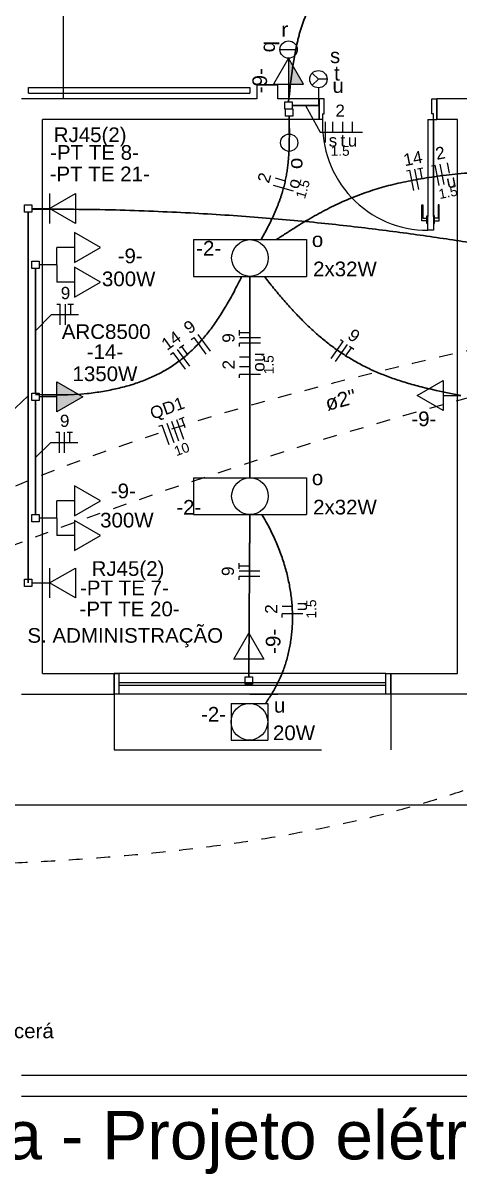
# Model space of a CAD drawing. Header units: millimetres. Extents: x 234.6 to 276.6, y 175.2 to 204.9.
# Drawn here: x 240.55 to 243.7, y 188.55 to 196.86 of the extents above; entities that cross this region are included whole.
import ezdxf

# ---------------------------------------------------------------- set-up
doc = ezdxf.new("R2010")
doc.units = ezdxf.units.MM
doc.header["$LTSCALE"] = 3
doc.header["$MEASUREMENT"] = 0
doc.linetypes.add('Dashed', pattern=[0.75, 0.5, -0.25])
doc.layers.get('0').update_dxf_attribs({"color": 2})
for name, color, linetype, lineweight in [('CE-Condutos', 3, 'Continuous', 30), ('CE-Textos fios', 2, 'Continuous', 20), ('CROQUI', 1, 'Continuous', 13), ('EL-Condutos', 3, 'Continuous', 30), ('EL-Fios', 2, 'Continuous', 20), ('EL-Textos condutos', 2, 'Continuous', 20), ('EL-Textos fios', 2, 'Continuous', 20), ('EL-Textos pontos', 2, 'Continuous', 20), ('FO-Títulos', 2, 'Continuous', 20), ('P-SIMBOL', 170, 'Continuous', 20), ('TEXTO', 3, 'Continuous', 30)]:
    doc.layers.add(name, color=color, linetype=linetype, lineweight=lineweight)
doc.styles.add('Arial', font='arial.ttf')

msp = doc.modelspace()

# ---------------------------------------------------------------- hatches: boundary and pattern name
at = {"layer": 'P-SIMBOL', "linetype": 'Continuous'}
for points in [[(242.4643, 196.4142), (242.4643, 196.6017), (242.5726, 196.4142)], [(240.7902, 194.0493), (240.9777, 194.1576), (240.7902, 194.2658)]]:
    msp.add_hatch(color=256, dxfattribs=at).paths.add_polyline_path(points)

# ---------------------------------------------------------------- linework, layer by layer
at = {"color": 3, "linetype": 'Dashed', "ltscale": 0.05}
msp.add_arc((253.192, 159.4538), 35.9553, 100.08801, 115.79053, dxfattribs=at)
for points in [[(237.5485, 191.8276), (240.0605, 193.3224), (244.4985, 194.6626), (247.0824, 195.2621)], [(238.078, 190.7824), (238.5554, 190.7721), (239.0218, 190.767), (239.4772, 190.7674), (239.9215, 190.774), (240.3543, 190.7874), (240.7757, 190.8082), (241.1854, 190.837), (241.5832, 190.8743), (241.9691, 190.9208), (242.3429, 190.977), (242.7044, 191.0435), (243.0535, 191.1209), (243.39, 191.2098), (243.7137, 191.3107), (244.0245, 191.4243), (244.3223, 191.5512), (244.6069, 191.6919), (244.8781, 191.8471), (245.1359, 192.0172), (245.3799, 192.203), (245.6101, 192.4049), (245.8264, 192.6237), (246.0285, 192.8598), (246.2163, 193.1138), (246.3897, 193.3864), (246.5485, 193.678), (246.6926, 193.9894), (246.8217, 194.3211), (246.9358, 194.6737), (247.0347, 195.0478)]]:
    msp.add_spline(points, degree=3, dxfattribs=at)
at = {"layer": 'CE-Condutos', "color": 5, "linetype": 'Continuous'}
msp.add_spline([(240.582, 195.4887), (240.582, 195.3606), (240.582, 195.2406), (240.582, 195.1282), (240.582, 195.0228), (240.582, 194.9239), (240.582, 194.8307), (240.582, 194.7428), (240.582, 194.6596), (240.582, 194.5804), (240.582, 194.5047), (240.582, 194.4318), (240.582, 194.3613), (240.582, 194.2925), (240.582, 194.2247), (240.582, 194.1576), (240.582, 194.0903), (240.582, 194.0224), (240.582, 193.9533), (240.582, 193.8823), (240.582, 193.809), (240.582, 193.7326), (240.582, 193.6527), (240.582, 193.5685), (240.582, 193.4796), (240.582, 193.3853), (240.582, 193.2851), (240.582, 193.1784), (240.582, 193.0645), (240.582, 192.9429), (240.582, 192.8131)], degree=3, dxfattribs=at)
at = {"layer": 'CE-Condutos', "color": 170, "linetype": 'Continuous'}
msp.add_spline([(240.6085, 195.5122), (241.2141, 195.5058), (241.4892, 195.4963), (241.7523, 195.4841), (242.0042, 195.4692), (242.2455, 195.452), (242.477, 195.4326), (242.6993, 195.4112), (242.9131, 195.3881), (243.1192, 195.3634), (243.3183, 195.3374), (243.511, 195.3102), (243.698, 195.2822), (243.8801, 195.2534), (244.058, 195.2241), (244.2323, 195.1945), (244.4038, 195.1649), (244.5731, 195.1354), (244.7409, 195.1062), (244.908, 195.0775), (245.0751, 195.0497), (245.2428, 195.0227), (245.4119, 194.997), (245.583, 194.9727), (245.7569, 194.9499), (245.9342, 194.9289), (246.1157, 194.91), (246.302, 194.8933), (246.4939, 194.879), (246.6921, 194.8674), (246.8972, 194.8586)], degree=3, dxfattribs=at)
at = {"layer": 'CE-Textos fios'}
msp.add_line((240.582, 194.1643), (240.4003, 193.9905), dxfattribs=at)
at = {"layer": 'CROQUI'}
for p, q in [((240.8357, 198.4592), (240.8357, 196.3092)), ((240.5857, 196.3492), (240.5857, 196.3892)), ((240.5857, 196.3892), (242.1857, 196.3892)), ((240.5857, 196.3492), (242.1857, 196.3492)), ((242.1857, 196.3892), (242.1857, 196.3492)), ((242.2357, 196.4092), (242.3857, 196.4092)), ((242.3857, 196.4092), (242.2357, 196.4092)), ((242.2357, 196.4092), (242.3857, 196.4092)), ((242.2357, 196.4092), (242.3857, 196.4092)), ((242.3857, 196.4092), (242.2357, 196.4092)), ((242.3857, 196.4092), (242.2357, 196.4092)), ((242.2357, 196.4092), (242.2357, 196.3092)), ((242.3857, 196.3092), (242.3857, 196.4092)), ((242.2357, 196.3092), (240.5357, 196.3092)), ((242.6857, 196.3092), (242.3857, 196.3092)), ((242.6857, 196.1592), (242.6857, 196.3092)), ((242.6857, 196.3092), (242.6857, 196.1592)), ((242.6857, 196.1592), (242.6857, 196.3092)), ((242.6857, 196.1592), (242.6857, 196.3092)), ((242.6857, 196.3092), (242.6857, 196.1592)), ((242.6857, 196.1592), (242.6857, 196.3092)), ((242.7207, 196.3092), (242.6857, 196.3092)), ((242.7207, 196.1992), (242.7207, 196.3092)), ((243.5007, 196.1992), (243.5007, 196.3092)), ((243.5007, 196.3092), (243.5357, 196.3092)), ((243.5357, 196.1592), (243.5357, 196.3092)), ((243.8357, 196.3092), (243.5357, 196.3092)), ((243.5357, 196.1592), (243.5357, 196.3092)), ((243.5357, 196.1592), (243.5357, 196.3092)), ((243.5357, 196.1592), (243.5357, 196.3092)), ((243.5357, 196.1592), (243.5357, 196.3092)), ((243.5357, 196.3092), (243.5357, 196.1592)), ((243.5357, 196.1592), (243.5357, 196.3092)), ((242.7107, 196.1992), (242.7207, 196.1992)), ((242.7107, 196.1992), (242.7107, 196.1592)), ((243.5107, 196.1992), (243.5007, 196.1992)), ((243.5107, 196.1592), (243.5107, 196.1992)), ((240.6857, 192.1592), (240.6857, 196.1592)), ((242.6857, 196.1592), (240.6857, 196.1592)), ((242.7107, 196.1592), (242.6857, 196.1592)), ((243.4707, 196.1592), (243.4707, 195.4592)), ((243.4707, 196.1592), (243.5357, 196.1592)), ((243.5107, 196.1592), (243.5107, 195.3592)), ((243.5107, 195.4592), (243.5107, 196.1592)), ((243.5107, 196.1592), (243.5107, 195.3592)), ((243.6857, 196.1592), (243.5357, 196.1592)), ((243.6857, 196.1592), (243.5357, 196.1592)), ((243.6857, 196.1592), (243.5357, 196.1592)), ((243.6857, 192.1592), (243.6857, 196.1592)), ((243.4277, 195.4267), (243.4277, 195.5422)), ((243.4277, 195.5422), (243.4352, 195.5422)), ((243.4352, 195.5422), (243.4352, 195.4472)), ((243.5532, 195.5422), (243.5457, 195.5422)), ((243.5457, 195.5422), (243.5457, 195.4472)), ((243.5532, 195.4267), (243.5532, 195.5422)), ((243.4352, 195.4472), (243.4627, 195.4472)), ((243.4627, 195.4092), (243.4627, 195.4647)), ((243.4627, 195.4647), (243.4702, 195.4647)), ((243.4707, 195.3592), (243.4707, 195.4592)), ((243.5182, 195.4647), (243.5107, 195.4647)), ((243.5182, 195.4092), (243.5182, 195.4647)), ((243.5457, 195.4472), (243.5182, 195.4472)), ((243.4627, 195.4267), (243.4277, 195.4267)), ((243.4702, 195.4092), (243.4627, 195.4092)), ((243.5107, 195.3592), (243.4707, 195.3592)), ((243.5107, 195.4092), (243.5182, 195.4092)), ((243.5182, 195.4267), (243.5532, 195.4267)), ((240.6857, 192.1592), (241.2032, 192.1592)), ((241.2032, 192.1592), (241.2032, 192.0092)), ((241.2032, 192.0092), (241.2032, 192.1592)), ((241.2032, 192.1592), (241.2382, 192.1592)), ((243.1682, 192.1592), (241.2032, 192.1592)), ((241.2032, 192.0092), (241.2032, 192.1592)), ((241.2382, 192.1592), (241.2382, 192.0092)), ((243.1682, 192.0092), (243.1682, 192.1592)), ((243.1682, 192.1592), (243.2032, 192.1592)), ((243.2032, 192.0092), (243.2032, 192.1592)), ((243.2032, 192.1592), (243.2032, 192.0092)), ((243.2032, 192.1592), (243.2032, 192.0092)), ((243.2032, 192.0092), (243.2032, 192.1592)), ((243.2032, 192.1592), (243.6857, 192.1592)), ((241.2382, 192.0942), (243.1682, 192.0942)), ((241.2382, 192.0742), (243.1682, 192.0742)), ((240.5357, 192.0092), (241.2032, 192.0092)), ((241.2382, 192.0092), (241.2032, 192.0092)), ((243.1682, 192.0092), (241.2032, 192.0092)), ((242.3857, 192.0092), (241.9857, 192.0092)), ((242.1857, 192.0092), (242.3857, 192.0092)), ((243.2032, 192.0092), (243.1682, 192.0092)), ((243.8357, 192.0092), (243.2032, 192.0092)), ((243.8357, 191.2092), (239.7357, 191.2092)), ((240.5357, 189.2592), (246.9857, 189.2592)), ((240.5357, 189.1092), (266.5357, 189.1092))]:
    msp.add_line(p, q, dxfattribs=at)
at = {"layer": 'CROQUI', "linetype": 'Dashed'}
for p, q in [((241.2032, 192.0092), (241.2032, 191.6092)), ((243.2032, 192.0092), (243.2032, 191.6092)), ((241.2032, 191.6092), (243.2032, 191.6092))]:
    msp.add_line(p, q, dxfattribs=at)
at = {"layer": 'CROQUI'}
msp.add_arc((243.4707, 196.1202), 0.761, 177.062, 270, dxfattribs=at)
at = {"layer": 'EL-Condutos', "color": 3, "linetype": 'Continuous'}
for points, knots in [([(243.2242, 197.4987), (243.2078, 197.4902), (243.1759, 197.4731), (243.1302, 197.4458), (243.0866, 197.4193), (243.0451, 197.3929), (243.0057, 197.3668), (242.9683, 197.3409), (242.9329, 197.3152), (242.8994, 197.2896), (242.8677, 197.2641), (242.8378, 197.2387), (242.8096, 197.2134), (242.7831, 197.188), (242.7582, 197.1625), (242.7348, 197.137), (242.7129, 197.1114), (242.6924, 197.0856), (242.6733, 197.0596), (242.6555, 197.0334), (242.6389, 197.007), (242.6235, 196.9802), (242.6092, 196.9531), (242.596, 196.9256), (242.5838, 196.8978), (242.5726, 196.8695), (242.5622, 196.8407), (242.5526, 196.8114), (242.5439, 196.7815), (242.5358, 196.7511), (242.4969, 196.5881), (242.48, 196.4316), (242.4643, 196.2857)], [0.156118, 0.156118, 0.156118, 0.156118, 0.211593, 0.264702, 0.315762, 0.364858, 0.412075, 0.457504, 0.501234, 0.543358, 0.583973, 0.623175, 0.661063, 0.697741, 0.733311, 0.76788, 0.801555, 0.834445, 0.866657, 0.898302, 0.929487, 0.960319, 0.990901, 1.021336, 1.051722, 1.082153, 1.112718, 1.143502, 1.174586, 1.206046, 1.237953, 1.677115, 1.677115, 1.677115, 1.677115]), ([(242.2659, 195.2917), (242.2709, 195.3006), (242.2808, 195.3182), (242.295, 195.3441), (242.3085, 195.3695), (242.3212, 195.3942), (242.3333, 195.4185), (242.3447, 195.4422), (242.3555, 195.4655), (242.3656, 195.4884), (242.3751, 195.5108), (242.3841, 195.5328), (242.3924, 195.5545), (242.4002, 195.5758), (242.4075, 195.5968), (242.4143, 195.6175), (242.4205, 195.6379), (242.4263, 195.6581), (242.4316, 195.6781), (242.4365, 195.6979), (242.4409, 195.7175), (242.445, 195.737), (242.4486, 195.7563), (242.4519, 195.7756), (242.4549, 195.7948), (242.4575, 195.8139), (242.4598, 195.8331), (242.4618, 195.8522), (242.4635, 195.8714), (242.465, 195.8906), (242.4716, 195.9942), (242.4702, 196.0917), (242.4689, 196.1827)], [0.1404235, 0.1404235, 0.1404235, 0.1404235, 0.1711574, 0.2006598, 0.2293183, 0.2571685, 0.2842462, 0.3105873, 0.3362282, 0.3612052, 0.385555, 0.4093142, 0.4325197, 0.4552084, 0.4774172, 0.4991831, 0.5205427, 0.5415328, 0.5621899, 0.58255, 0.6026491, 0.6225225, 0.6422051, 0.6617314, 0.6811352, 0.7004497, 0.7197075, 0.7389403, 0.7581793, 0.7774551, 0.7967974, 1.0696651, 1.0696651, 1.0696651, 1.0696651]), ([(242.3769, 195.2917), (242.3994, 195.3066), (242.4438, 195.3356), (242.5096, 195.3777), (242.5737, 195.4171), (242.6366, 195.454), (242.6987, 195.4884), (242.7601, 195.5204), (242.8214, 195.5502), (242.8828, 195.5778), (242.9447, 195.6033), (243.0075, 195.6268), (243.0714, 195.6484), (243.137, 195.6682), (243.2044, 195.6863), (243.2741, 195.7028), (243.3464, 195.7177), (243.4216, 195.7313), (243.5001, 195.7435), (243.5823, 195.7544), (243.6685, 195.7643), (243.7591, 195.773), (243.8544, 195.7809), (243.9547, 195.7878), (244.0604, 195.7941), (244.1719, 195.7996), (244.2896, 195.8046), (244.4137, 195.8091), (244.5446, 195.8132), (244.6827, 195.8169), (244.9669, 195.8246), (245.2051, 195.8243), (245.3949, 195.8241)], [0.218482, 0.218482, 0.218482, 0.218482, 0.299603, 0.377537, 0.452704, 0.52548, 0.596253, 0.665418, 0.73338, 0.800555, 0.867365, 0.934239, 1.001608, 1.069906, 1.139566, 1.211016, 1.284681, 1.360979, 1.440318, 1.523102, 1.609727, 1.700579, 1.796041, 1.896489, 2.002293, 2.11382, 2.231434, 2.355496, 2.486364, 2.624394, 2.769942, 3.339124, 3.339124, 3.339124, 3.339124]), ([(242.1854, 195.0267), (242.1856, 195.0043), (242.1858, 194.9609), (242.1857, 194.8977), (242.1857, 194.8382), (242.1857, 194.7819), (242.1857, 194.7286), (242.1857, 194.678), (242.1857, 194.6298), (242.1857, 194.5838), (242.1857, 194.5397), (242.1857, 194.4972), (242.1857, 194.4561), (242.1857, 194.416), (242.1857, 194.3768), (242.1857, 194.3381), (242.1857, 194.2996), (242.1857, 194.2612), (242.1857, 194.2225), (242.1857, 194.1832), (242.1857, 194.1432), (242.1857, 194.102), (242.1857, 194.0596), (242.1857, 194.0154), (242.1857, 193.9694), (242.1857, 193.9213), (242.1857, 193.8707), (242.1857, 193.8174), (242.1857, 193.7611), (242.1857, 193.7016), (242.1857, 193.6384), (242.1856, 193.595), (242.1856, 193.5725)], [0.143841, 0.143841, 0.143841, 0.143841, 0.211107, 0.274053, 0.333485, 0.389672, 0.442886, 0.493396, 0.541473, 0.587388, 0.63141, 0.67381, 0.714858, 0.754826, 0.793982, 0.832597, 0.870942, 0.909287, 0.947902, 0.987058, 1.027025, 1.068074, 1.110474, 1.154496, 1.200411, 1.248488, 1.298998, 1.352212, 1.408399, 1.467831, 1.530777, 1.598042, 1.598042, 1.598042, 1.598042]), ([(242.2904, 195.0267), (242.3008, 195.0123), (242.3222, 194.9836), (242.3562, 194.9424), (242.3899, 194.9016), (242.4234, 194.8622), (242.4567, 194.824), (242.49, 194.787), (242.5232, 194.7513), (242.5566, 194.7166), (242.5901, 194.6832), (242.6239, 194.6509), (242.658, 194.6197), (242.6926, 194.5896), (242.7276, 194.5606), (242.7632, 194.5326), (242.7996, 194.5057), (242.8366, 194.4799), (242.8745, 194.455), (242.9133, 194.4311), (242.9531, 194.4082), (242.994, 194.3862), (243.0361, 194.3652), (243.0794, 194.3451), (243.124, 194.3259), (243.17, 194.3075), (243.2176, 194.29), (243.2667, 194.2733), (243.3174, 194.2574), (243.3699, 194.2424), (243.4998, 194.2082), (243.6137, 194.1853), (243.7092, 194.1661)], [0.172283, 0.172283, 0.172283, 0.172283, 0.225711, 0.27973, 0.332558, 0.384268, 0.434937, 0.484645, 0.533473, 0.581506, 0.628833, 0.675545, 0.721737, 0.76751, 0.812965, 0.858209, 0.903351, 0.948504, 0.993783, 1.039306, 1.085191, 1.131561, 1.178535, 1.226236, 1.274786, 1.324305, 1.374914, 1.42673, 1.47987, 1.534451, 1.590584, 1.882687, 1.882687, 1.882687, 1.882687]), ([(242.1847, 193.3075), (242.1847, 193.294), (242.1845, 193.2675), (242.1843, 193.2286), (242.184, 193.1914), (242.1838, 193.1559), (242.1835, 193.1219), (242.1833, 193.0893), (242.1831, 193.0581), (242.1829, 193.028), (242.1827, 192.9991), (242.1825, 192.9712), (242.1823, 192.9441), (242.1821, 192.9178), (242.182, 192.8921), (242.1818, 192.8669), (242.1816, 192.8422), (242.1815, 192.8178), (242.1813, 192.7936), (242.1811, 192.7695), (242.181, 192.7454), (242.1808, 192.7211), (242.1806, 192.6966), (242.1805, 192.6717), (242.1803, 192.6464), (242.1801, 192.6204), (242.1799, 192.5938), (242.1798, 192.5664), (242.1796, 192.538), (242.1794, 192.5086), (242.1785, 192.3744), (242.1775, 192.25), (242.1766, 192.1358)], [0.123138, 0.123138, 0.123138, 0.123138, 0.16377, 0.202687, 0.239837, 0.275332, 0.309284, 0.341805, 0.373006, 0.403, 0.431898, 0.459812, 0.486855, 0.513139, 0.538774, 0.563873, 0.588549, 0.612912, 0.637076, 0.661151, 0.68525, 0.709484, 0.733966, 0.758808, 0.784121, 0.810017, 0.836609, 0.864008, 0.892326, 0.921675, 0.952167, 1.294946, 1.294946, 1.294946, 1.294946]), ([(242.2977, 191.9442), (242.3062, 191.9562), (242.3231, 191.98), (242.3464, 192.0171), (242.3682, 192.0551), (242.3882, 192.094), (242.4065, 192.1339), (242.4231, 192.1746), (242.438, 192.2161), (242.4511, 192.2584), (242.4625, 192.3014), (242.4721, 192.3452), (242.4799, 192.3896), (242.4859, 192.4346), (242.4901, 192.4802), (242.4925, 192.5264), (242.4931, 192.573), (242.4918, 192.6202), (242.4886, 192.6677), (242.4836, 192.7157), (242.4767, 192.764), (242.4679, 192.8126), (242.4571, 192.8615), (242.4445, 192.9106), (242.4299, 192.96), (242.4134, 193.0095), (242.3949, 193.0591), (242.3744, 193.1088), (242.352, 193.1585), (242.3274, 193.2082), (242.3011, 193.2585), (242.2812, 193.2911), (242.2707, 193.3075)], [0, 0, 0, 0, 0.043874, 0.087667, 0.131427, 0.175199, 0.219028, 0.262959, 0.307033, 0.351293, 0.395779, 0.440531, 0.485588, 0.530986, 0.576763, 0.622956, 0.669597, 0.716723, 0.764366, 0.81256, 0.861336, 0.910727, 0.960764, 1.011477, 1.062898, 1.115057, 1.167984, 1.221708, 1.276261, 1.331671, 1.387969, 1.446421, 1.446421, 1.446421, 1.446421])]:
    msp.add_open_spline(points, degree=3, knots=knots, dxfattribs=at)
for points in [[(242.4908, 196.2592), (242.4971, 196.2592), (242.5035, 196.2592), (242.5098, 196.2592), (242.5161, 196.2592), (242.5224, 196.2592), (242.5287, 196.2592), (242.535, 196.2592), (242.5413, 196.2592), (242.5477, 196.2592), (242.554, 196.2592), (242.5603, 196.2592), (242.5666, 196.2592), (242.573, 196.2592), (242.5793, 196.2592), (242.5856, 196.2592), (242.5919, 196.2592), (242.5983, 196.2592), (242.6046, 196.2592), (242.6109, 196.2592), (242.6172, 196.2592), (242.6235, 196.2592), (242.6299, 196.2592), (242.6362, 196.2592), (242.6425, 196.2592), (242.6488, 196.2592), (242.6551, 196.2592), (242.6614, 196.2592), (242.6677, 196.2592), (242.674, 196.2592), (242.6803, 196.2592)], [(240.6357, 195.0833), (240.6357, 195.0405), (240.6357, 195.0004), (240.6357, 194.9628), (240.6357, 194.9274), (240.6357, 194.8941), (240.6357, 194.8627), (240.6357, 194.833), (240.6357, 194.8047), (240.6357, 194.7779), (240.6357, 194.7521), (240.6357, 194.7273), (240.6357, 194.7032), (240.6357, 194.6797), (240.6357, 194.6566), (240.6357, 194.6336), (240.6357, 194.6107), (240.6357, 194.5876), (240.6357, 194.5641), (240.6357, 194.54), (240.6357, 194.5152), (240.6357, 194.4894), (240.6357, 194.4625), (240.6357, 194.4343), (240.6357, 194.4046), (240.6357, 194.3732), (240.6357, 194.3399), (240.6357, 194.3045), (240.6357, 194.2669), (240.6357, 194.2268), (240.6357, 194.1841)], [(240.6357, 194.1737), (241.009, 194.1801), (241.0666, 194.1876), (241.1222, 194.1962), (241.176, 194.2061), (241.228, 194.2172), (241.2782, 194.2296), (241.3268, 194.2433), (241.3737, 194.2585), (241.4191, 194.275), (241.463, 194.293), (241.5054, 194.3125), (241.5465, 194.3336), (241.5863, 194.3563), (241.6248, 194.3805), (241.6622, 194.4065), (241.6985, 194.4342), (241.7337, 194.4636), (241.7679, 194.4949), (241.8012, 194.528), (241.8337, 194.563), (241.8654, 194.5999), (241.8963, 194.6388), (241.9266, 194.6797), (241.9563, 194.7227), (241.9854, 194.7677), (242.0141, 194.8149), (242.0423, 194.8643), (242.0703, 194.9159), (242.0979, 194.9698), (242.1253, 195.026)], [(240.6357, 194.1304), (240.6357, 194.0915), (240.6357, 194.0549), (240.6357, 194.0206), (240.6357, 193.9883), (240.6357, 193.9579), (240.6357, 193.9292), (240.6357, 193.902), (240.6357, 193.8762), (240.6357, 193.8516), (240.6357, 193.8281), (240.6357, 193.8054), (240.6357, 193.7833), (240.6357, 193.7618), (240.6357, 193.7406), (240.6357, 193.7196), (240.6357, 193.6986), (240.6357, 193.6775), (240.6357, 193.656), (240.6357, 193.6339), (240.6357, 193.6112), (240.6357, 193.5877), (240.6357, 193.5631), (240.6357, 193.5373), (240.6357, 193.5101), (240.6357, 193.4814), (240.6357, 193.451), (240.6357, 193.4187), (240.6357, 193.3844), (240.6357, 193.3478), (240.6357, 193.3089)]]:
    msp.add_spline(points, degree=3, dxfattribs=at)
at = {"layer": 'EL-Fios'}
for p, q in [((242.7314, 195.9931), (242.7314, 196.1431)), ((242.7854, 196.0681), (242.7854, 196.1431)), ((242.856, 196.0681), (242.856, 196.1431)), ((242.9266, 196.0681), (242.9266, 196.1431)), ((243.3164, 195.7879), (243.3409, 195.7928)), ((243.3699, 195.6456), (243.3409, 195.7928)), ((243.4067, 195.6528), (243.3777, 195.8)), ((243.3949, 195.8034), (243.4341, 195.8111)), ((243.429, 195.7337), (243.4145, 195.8073)), ((243.4982, 195.8237), (243.5227, 195.8286)), ((243.5517, 195.6814), (243.5227, 195.8286)), ((243.5885, 195.6887), (243.5595, 195.8358)), ((243.627, 195.7727), (243.6125, 195.8463)), ((242.4425, 195.7134), (242.3704, 195.7343)), ((242.4994, 195.6406), (242.3554, 195.6824)), ((240.7902, 194.8257), (240.8152, 194.8257)), ((240.8152, 194.6757), (240.8152, 194.8257)), ((240.8527, 194.6757), (240.8527, 194.8257)), ((240.8702, 194.8257), (240.9102, 194.8257)), ((240.8902, 194.7507), (240.8902, 194.8257)), ((241.9002, 194.4866), (241.8121, 194.608)), ((242.1107, 194.5993), (242.1107, 194.6393)), ((242.1857, 194.6193), (242.1107, 194.6193)), ((241.6763, 194.5094), (241.7087, 194.5329)), ((241.7366, 194.4605), (241.6925, 194.5212)), ((241.7616, 194.5713), (241.7818, 194.586)), ((241.8699, 194.4646), (241.7818, 194.586)), ((242.2607, 194.5818), (242.1107, 194.5818)), ((242.2607, 194.5443), (242.1107, 194.5443)), ((242.1107, 194.5193), (242.1107, 194.5443)), ((242.7719, 194.4335), (242.8594, 194.5554)), ((242.8024, 194.4116), (242.8899, 194.5335)), ((242.8391, 194.5699), (242.8594, 194.5554)), ((242.9041, 194.5233), (242.9366, 194.5)), ((241.6116, 194.4624), (241.6318, 194.4771)), ((241.7199, 194.3557), (241.6318, 194.4771)), ((241.7503, 194.3777), (241.6622, 194.4991)), ((242.1857, 194.443), (242.1107, 194.443)), ((242.8766, 194.4507), (242.9203, 194.5116)), ((242.1857, 194.3724), (242.1107, 194.3724)), ((242.2607, 194.3184), (242.1107, 194.3184)), ((242.1107, 194.2934), (242.1107, 194.3184)), ((241.5275, 193.9443), (241.5511, 193.9527)), ((241.6015, 193.8114), (241.5511, 193.9527)), ((241.6368, 193.824), (241.5864, 193.9653)), ((241.6721, 193.8366), (241.6218, 193.9779)), ((241.7075, 193.8492), (241.6571, 193.9905)), ((241.6736, 193.9964), (241.7112, 194.0098)), ((241.7176, 193.9324), (241.6924, 194.0031)), ((240.784, 193.9029), (240.809, 193.9029)), ((240.809, 193.7529), (240.809, 193.9029)), ((240.8465, 193.7529), (240.8465, 193.9029)), ((240.864, 193.9029), (240.904, 193.9029)), ((240.884, 193.8279), (240.884, 193.9029)), ((242.1066, 192.9153), (242.1066, 192.9553)), ((242.1816, 192.9353), (242.1066, 192.9353)), ((242.2566, 192.8978), (242.1066, 192.8978)), ((242.2566, 192.8603), (242.1066, 192.8603)), ((242.1066, 192.8353), (242.1066, 192.8603)), ((242.4928, 192.6438), (242.4178, 192.6438)), ((242.5678, 192.5897), (242.4178, 192.5897)), ((242.4178, 192.5647), (242.4178, 192.5897))]:
    msp.add_line(p, q, dxfattribs=at)
at = {"layer": 'EL-Textos fios'}
for p, q in [((242.5867, 196.2592), (242.6939, 196.0681)), ((242.6939, 196.0681), (242.9982, 196.0681)), ((240.6357, 194.6336), (240.7527, 194.7507)), ((240.7527, 194.7507), (240.9477, 194.7507)), ((240.6357, 193.7196), (240.7465, 193.8279)), ((240.7465, 193.8279), (240.9415, 193.8279))]:
    msp.add_line(p, q, dxfattribs=at)
at = {"layer": 'P-SIMBOL'}
for p, q in [((242.4643, 196.6017), (242.3561, 196.4142)), ((242.4018, 196.6642), (242.5268, 196.6642)), ((242.4643, 196.6017), (242.4643, 196.4142)), ((242.5726, 196.4142), (242.4643, 196.6017)), ((242.6803, 196.4502), (242.6361, 196.4942)), ((242.6803, 196.4502), (242.6361, 196.4057)), ((242.7428, 196.4502), (242.6803, 196.4502)), ((242.3561, 196.4142), (242.5726, 196.4142)), ((242.4643, 196.4142), (242.4643, 196.2857)), ((242.6803, 196.3877), (242.6803, 196.2592)), ((242.4378, 196.2857), (242.4908, 196.2857)), ((242.4378, 196.2327), (242.4378, 196.2857)), ((242.4908, 196.2857), (242.4908, 196.2327)), ((242.4908, 196.2327), (242.4378, 196.2327)), ((242.4423, 196.2357), (242.4954, 196.2357)), ((242.4423, 196.1827), (242.4423, 196.2357)), ((242.4954, 196.1827), (242.4423, 196.1827)), ((242.4689, 196.0542), (242.4689, 196.1827)), ((242.4954, 196.2357), (242.4954, 196.1827)), ((240.737, 195.5156), (240.9245, 195.6236)), ((240.737, 195.6236), (240.737, 195.4076)), ((240.9245, 195.6236), (240.9245, 195.4076)), ((240.5555, 195.4891), (240.5555, 195.5421)), ((240.5555, 195.5421), (240.6085, 195.5421)), ((240.6085, 195.5421), (240.6085, 195.4891)), ((240.6085, 195.4891), (240.5555, 195.4891)), ((240.6085, 195.5156), (240.737, 195.5156)), ((240.9245, 195.4076), (240.737, 195.5156)), ((241.1062, 195.2347), (240.9187, 195.343)), ((240.9187, 195.343), (240.9187, 195.1265)), ((241.7777, 195.2917), (242.5937, 195.2917)), ((241.7777, 195.2917), (241.7777, 195.0267)), ((242.5937, 195.2917), (242.5937, 195.0267)), ((240.7907, 195.1097), (240.7907, 195.2347)), ((240.9187, 195.2347), (240.7907, 195.2347)), ((240.9187, 195.1265), (241.1062, 195.2347)), ((240.6092, 195.0832), (240.6092, 195.1362)), ((240.6092, 195.1362), (240.6622, 195.1362)), ((240.6622, 195.1362), (240.6622, 195.0832)), ((240.7907, 195.1097), (240.6622, 195.1097)), ((240.7907, 195.1097), (240.7907, 194.9847)), ((240.6622, 195.0832), (240.6092, 195.0832)), ((241.1062, 194.9847), (240.9187, 195.093)), ((240.9187, 195.093), (240.9187, 194.8765)), ((241.7777, 195.0267), (242.5937, 195.0267)), ((240.9187, 194.9847), (240.7907, 194.9847)), ((240.9187, 194.8765), (241.1062, 194.9847)), ((243.3937, 194.1661), (243.5812, 194.2744)), ((243.5812, 194.2744), (243.5812, 194.0579)), ((240.7902, 194.2658), (240.9777, 194.1576)), ((240.7902, 194.0493), (240.7902, 194.2658)), ((240.6092, 194.131), (240.6092, 194.1841)), ((240.6092, 194.1841), (240.6622, 194.1841)), ((240.6622, 194.131), (240.6092, 194.131)), ((240.6622, 194.1841), (240.6622, 194.131)), ((240.7902, 194.1576), (240.6622, 194.1576)), ((240.9777, 194.1576), (240.7902, 194.0493)), ((243.5812, 194.0579), (243.3937, 194.1661)), ((243.5812, 194.1661), (243.7092, 194.1661)), ((241.7777, 193.5725), (242.5937, 193.5725)), ((241.7777, 193.5725), (241.7777, 193.3075)), ((242.5937, 193.5725), (242.5937, 193.3075)), ((241.1062, 193.4067), (240.9187, 193.515)), ((240.9187, 193.515), (240.9187, 193.2985)), ((240.7907, 193.2817), (240.7907, 193.4067)), ((240.9187, 193.4067), (240.7907, 193.4067)), ((240.9187, 193.2985), (241.1062, 193.4067)), ((240.6092, 193.2552), (240.6092, 193.3082)), ((240.6092, 193.3082), (240.6622, 193.3082)), ((240.6622, 193.3082), (240.6622, 193.2552)), ((240.7907, 193.2817), (240.6622, 193.2817)), ((240.7907, 193.2817), (240.7907, 193.1567)), ((241.7777, 193.3075), (242.5937, 193.3075)), ((240.6622, 193.2552), (240.6092, 193.2552)), ((241.1062, 193.1567), (240.9187, 193.265)), ((240.9187, 193.265), (240.9187, 193.0485)), ((240.9187, 193.1567), (240.7907, 193.1567)), ((240.9187, 193.0485), (241.1062, 193.1567)), ((240.737, 192.8131), (240.9245, 192.9211)), ((240.737, 192.9211), (240.737, 192.7051)), ((240.9245, 192.9211), (240.9245, 192.7051)), ((240.5555, 192.7866), (240.5555, 192.8396)), ((240.5555, 192.8396), (240.6085, 192.8396)), ((240.6085, 192.7866), (240.5555, 192.7866)), ((240.6085, 192.8396), (240.6085, 192.7866)), ((240.6085, 192.8131), (240.737, 192.8131)), ((240.9245, 192.7051), (240.737, 192.8131)), ((242.0684, 192.2638), (242.1767, 192.4513)), ((242.1767, 192.4513), (242.2849, 192.2638)), ((242.2849, 192.2638), (242.0684, 192.2638)), ((242.1767, 192.2638), (242.1767, 192.1358)), ((242.1501, 192.1358), (242.2032, 192.1358)), ((242.1501, 192.0827), (242.1501, 192.1358)), ((242.2032, 192.1358), (242.2032, 192.0827)), ((242.2032, 192.0827), (242.1501, 192.0827)), ((242.0487, 191.9437), (242.3137, 191.9437)), ((242.0487, 191.9437), (242.0487, 191.6787)), ((242.3137, 191.9437), (242.3137, 191.6787)), ((242.0487, 191.6787), (242.3137, 191.6787))]:
    msp.add_line(p, q, dxfattribs=at)
for centre, radius in [((242.4643, 196.6642), 0.0625), ((242.6803, 196.4502), 0.0625), ((242.4689, 195.9917), 0.0625), ((242.1857, 195.1592), 0.1325), ((242.1857, 193.44), 0.1325), ((242.1812, 191.8112), 0.1325)]:
    msp.add_circle(centre, radius, dxfattribs=at)

# ---------------------------------------------------------------- texts
at = {"layer": 'EL-Textos condutos', "insert": (242.8552, 194.0815), "char_height": 0.1059, "width": 0.38124, "attachment_point": 8, "rotation": 15.01722, "line_spacing_factor": 0.798, "style": 'Arial'}
msp.add_mtext('ø2"', dxfattribs=at)
at = {"layer": 'EL-Textos fios', "attachment_point": 8, "line_spacing_factor": 0.798, "style": 'Arial'}
for s, insert, char_height, width in [('2', (242.8372, 196.1784), 0.0882, 0.1059), ('s', (242.7852, 195.9624), 0.0882, 0.1059), ('t', (242.8562, 195.9624), 0.0882, 0.1059), ('u', (242.9267, 195.9624), 0.0882, 0.1059), ('1.5', (242.8372, 195.896), 0.0706, 0.25416), ('9', (240.8527, 194.8609), 0.0882, 0.1059), ('9', (240.8467, 193.9384), 0.0882, 0.1059)]:
    msp.add_mtext(s, dxfattribs=dict(at, insert=insert, char_height=char_height, width=width))
for s, insert, char_height, width, rotation in [('2', (243.5691, 195.8738), 0.0882, 0.1059, 11.14403), ('14', (243.3711, 195.8348), 0.08825, 0.2118, 11.14403), ('2', (242.3312, 195.7264), 0.0882, 0.1059, 73.7855), ('o', (242.5442, 195.6839), 0.0882, 0.1059, 73.7855), ('1.5', (242.6023, 195.6472), 0.0706, 0.25416, 73.7855), ('u', (243.6476, 195.6688), 0.0882, 0.1059, 11.14403), ('1.5', (243.6237, 195.5966), 0.0706, 0.25416, 11.14403), ('9', (241.7761, 194.6253), 0.0882, 0.1059, 35.97029), ('14', (241.6416, 194.5278), 0.08825, 0.2118, 35.97029), ('9', (242.0756, 194.5817), 0.0882, 0.1059, 90.00021), ('9', (242.9107, 194.5624), 0.0882, 0.1059, 324.32849), ('u', (242.2916, 194.4432), 0.0882, 0.1059, 90.00021), ('1.5', (242.3579, 194.3887), 0.0706, 0.25416, 90.00021), ('2', (242.0756, 194.3887), 0.0882, 0.1059, 90.00021), ('o', (242.2916, 194.3722), 0.0882, 0.1059, 90.00021), ('QD1', (241.6099, 194.0112), 0.08825, 0.3177, 19.62953), ('10', (241.7049, 193.7452), 0.0706, 0.16944, 19.62953), ('9', (242.0711, 192.8977), 0.0882, 0.1059, 90.00021), ('2', (242.3826, 192.6252), 0.0882, 0.1059, 90.00021), ('u', (242.5986, 192.6437), 0.0882, 0.1059, 90.00021), ('1.5', (242.6649, 192.6252), 0.0706, 0.25416, 90.00021)]:
    msp.add_mtext(s, dxfattribs=dict(at, insert=insert, char_height=char_height, width=width, rotation=rotation))
at = {"layer": 'EL-Textos pontos', "char_height": 0.1059, "line_spacing_factor": 0.798, "style": 'Arial'}
for s, insert, width, attachment_point in [('r', (242.4372, 196.7562), 0.12708, 8), ('s', (242.7637, 196.5647), 0.12708, 7), ('t', (242.7937, 196.4387), 0.12708, 7), ('u', (242.7817, 196.3497), 0.12708, 7), ('RJ45(2)', (240.7677, 195.9642), 0.88956, 7), ('-PT TE 8-', (240.7417, 195.8667), 1.14372, 7), ('-PT TE 21-', (240.7382, 195.7132), 1.2708, 7), ('-2-', (241.7972, 195.1762), 0.38124, 7), ('o', (242.6327, 195.2372), 0.12708, 7), ('-9-', (241.3202, 195.1197), 0.38124, 8), ('2x32W', (242.6417, 195.0257), 0.6354, 7), ('300W', (241.3092, 194.9542), 0.50832, 8), ('ARC8500', (241.1467, 194.5732), 0.88956, 8), ('-14-', (241.1377, 194.4297), 0.50832, 8), ('1350W', (241.1377, 194.2687), 0.6354, 8), ('-9-', (243.4421, 193.9436), 0.38124, 8), ('-9-', (241.2704, 193.4229), 0.38124, 8), ('o', (242.6327, 193.5177), 0.12708, 7), ('-2-', (241.6532, 193.3062), 0.38124, 7), ('2x32W', (242.6417, 193.3062), 0.6354, 7), ('300W', (241.2962, 193.2122), 0.50832, 8), ('RJ45(2)', (241.0412, 192.8322), 0.88956, 7), ('-PT TE 7-', (240.9577, 192.7247), 1.14372, 7), ('-PT TE 20-', (240.9542, 192.5712), 1.2708, 7), ('u', (242.3587, 191.8752), 0.12708, 7), ('-2-', (241.8317, 191.8122), 0.38124, 7), ('20W', (242.3517, 191.6767), 0.38124, 7), ('* A entrada de lógica deverá ser conferida junto a empresa que fornecerá o serviço.', (238.1037, 189.3529), 2.659858, 7)]:
    msp.add_mtext(s, dxfattribs=dict(at, insert=insert, width=width, attachment_point=attachment_point))
at = {"layer": 'EL-Textos pontos', "char_height": 0.1059, "rotation": 90.00021, "line_spacing_factor": 0.798, "style": 'Arial'}
for s, insert, width, attachment_point in [('q', (242.3977, 196.6847), 0.12708, 8), ('-9-', (242.3103, 196.4392), 0.38124, 8), ('o', (242.5658, 195.8832), 0.12708, 9), ('-9-', (242.4073, 192.3917), 0.38124, 8)]:
    msp.add_mtext(s, dxfattribs=dict(at, insert=insert, width=width, attachment_point=attachment_point))
at = {"layer": 'FO-Títulos', "insert": (246.1995, 188.5463), "char_height": 0.35, "width": 19.18314, "attachment_point": 9, "line_spacing_factor": 0.798, "style": 'Arial'}
msp.add_mtext('Planta baixa - Projeto elétrico e lógica', dxfattribs=at)
at = {"layer": 'TEXTO', "insert": (240.5777, 192.3487), "char_height": 0.1059, "width": 2.03328, "attachment_point": 7, "line_spacing_factor": 0.798, "style": 'Arial'}
msp.add_mtext('S. ADMINISTRAÇÃO', dxfattribs=at)

doc.saveas('drawing.dxf')
